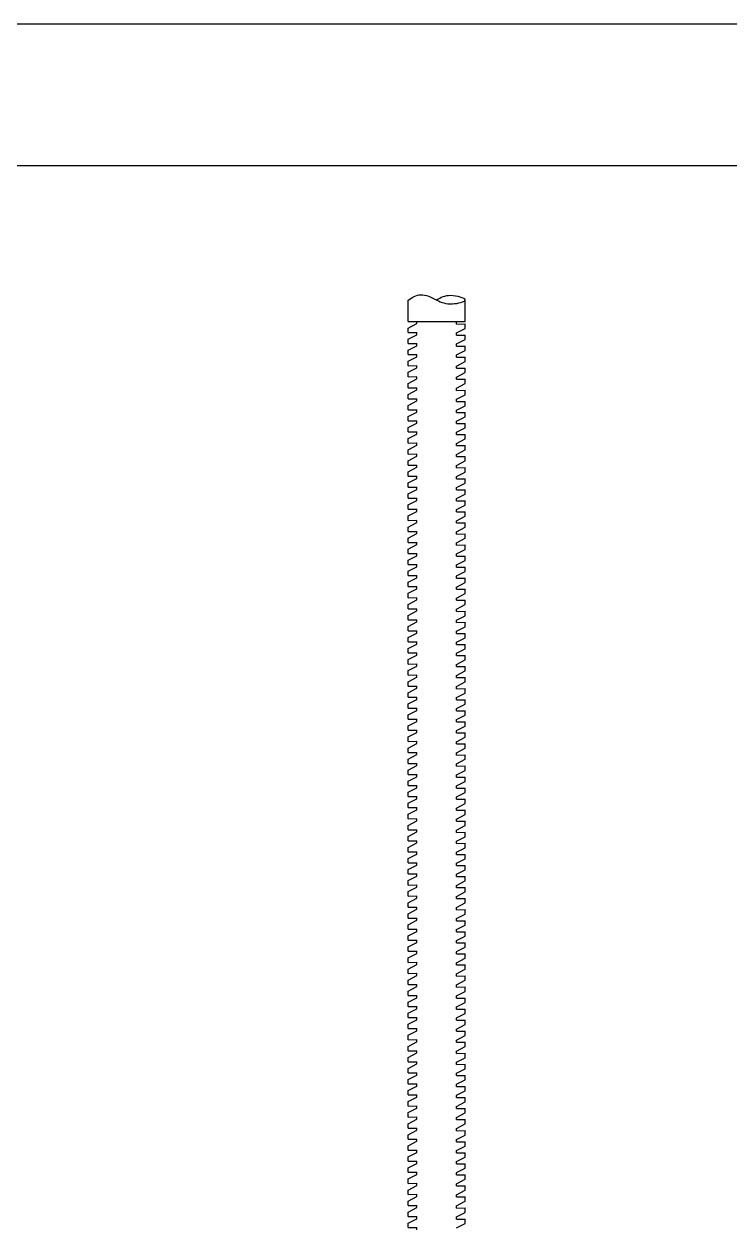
# Model space of a CAD drawing. Header units: metres. Extents: x -50 to 791, y -689 to 584.
# Drawn here: x 298.2 to 348, y 499 to 584 of the extents above; entities that cross this region are included whole.
import ezdxf

# ---------------------------------------------------------------- set-up
doc = ezdxf.new("R2010")
doc.units = ezdxf.units.M
doc.header["$MEASUREMENT"] = 0

msp = doc.modelspace()

# ---------------------------------------------------------------- linework, layer by layer
at = {"color": 3}
for p, q in [((325.274012, 563.0073), (325.274012, 564.52165)), ((329.274012, 564.079096), (329.274012, 564.52165)), ((329.274012, 563.0073), (329.274012, 564.389679)), ((325.274012, 563.7873), (325.274012, 564.097882))]:
    msp.add_line(p, q, dxfattribs=at)
at = {"color": 1}
for p, q in [((325.274012, 563.0073), (329.274012, 563.0073)), ((325.274012, 562.537882), (325.874012, 562.853943)), ((325.874012, 562.853943), (325.874012, 563.009235)), ((328.674012, 562.824201), (328.674012, 562.979493)), ((328.674012, 562.824201), (329.274012, 562.829679)), ((329.274012, 562.519096), (329.274012, 562.829679)), ((325.274012, 562.2273), (325.274012, 562.537882)), ((325.274012, 562.2273), (325.874012, 562.232778)), ((325.274012, 561.757882), (325.874012, 562.073943)), ((325.274012, 561.4473), (325.274012, 561.757882)), ((325.874012, 562.073943), (325.874012, 562.229235)), ((328.674012, 562.203035), (329.274012, 562.519096)), ((328.674012, 562.044201), (328.674012, 562.199493)), ((328.674012, 562.044201), (329.274012, 562.049679)), ((328.674012, 561.423035), (329.274012, 561.739096)), ((329.274012, 561.739096), (329.274012, 562.049679)), ((325.274012, 561.4473), (325.874012, 561.452778)), ((325.274012, 560.977882), (325.874012, 561.293943)), ((325.274012, 560.6673), (325.274012, 560.977882)), ((325.874012, 561.293943), (325.874012, 561.449235)), ((328.674012, 561.264201), (328.674012, 561.419493)), ((328.674012, 561.264201), (329.274012, 561.269679)), ((328.674012, 560.643035), (329.274012, 560.959096)), ((329.274012, 560.959096), (329.274012, 561.269679)), ((325.274012, 560.6673), (325.874012, 560.672778)), ((325.274012, 560.197882), (325.874012, 560.513943)), ((325.274012, 559.8873), (325.274012, 560.197882)), ((325.874012, 560.513943), (325.874012, 560.669235)), ((328.674012, 560.484201), (328.674012, 560.639493)), ((328.674012, 560.484201), (329.274012, 560.489679)), ((328.674012, 559.863035), (329.274012, 560.179096)), ((329.274012, 560.179096), (329.274012, 560.489679)), ((325.274012, 559.8873), (325.874012, 559.892778)), ((325.274012, 559.417882), (325.874012, 559.733943)), ((325.274012, 559.1073), (325.274012, 559.417882)), ((325.874012, 559.733943), (325.874012, 559.889235)), ((328.674012, 559.704201), (328.674012, 559.859493)), ((328.674012, 559.704201), (329.274012, 559.709679)), ((328.674012, 559.083035), (329.274012, 559.399096)), ((329.274012, 559.399096), (329.274012, 559.709679)), ((325.274012, 559.1073), (325.874012, 559.112778)), ((325.274012, 558.637882), (325.874012, 558.953943)), ((325.274012, 558.3273), (325.274012, 558.637882)), ((325.274012, 558.3273), (325.874012, 558.332778)), ((325.874012, 558.953943), (325.874012, 559.109235)), ((325.874012, 558.173943), (325.874012, 558.329235)), ((328.674012, 558.924201), (328.674012, 559.079493)), ((328.674012, 558.924201), (329.274012, 558.929679)), ((328.674012, 558.303035), (329.274012, 558.619096)), ((329.274012, 558.619096), (329.274012, 558.929679)), ((325.274012, 557.857882), (325.874012, 558.173943)), ((325.274012, 557.5473), (325.274012, 557.857882)), ((325.274012, 557.5473), (325.874012, 557.552778)), ((325.874012, 557.393943), (325.874012, 557.549235)), ((328.674012, 558.144201), (328.674012, 558.299493)), ((328.674012, 558.144201), (329.274012, 558.149679)), ((328.674012, 557.523035), (329.274012, 557.839096)), ((328.674012, 557.364201), (328.674012, 557.519493)), ((329.274012, 557.839096), (329.274012, 558.149679)), ((325.274012, 557.077882), (325.874012, 557.393943)), ((325.274012, 556.7673), (325.274012, 557.077882)), ((325.274012, 556.7673), (325.874012, 556.772778)), ((325.274012, 556.297882), (325.874012, 556.613943)), ((325.874012, 556.613943), (325.874012, 556.769235)), ((328.674012, 557.364201), (329.274012, 557.369679)), ((328.674012, 556.743035), (329.274012, 557.059096)), ((328.674012, 556.584201), (328.674012, 556.739493)), ((329.274012, 557.059096), (329.274012, 557.369679)), ((325.274012, 555.9873), (325.274012, 556.297882)), ((325.274012, 555.9873), (325.874012, 555.992778)), ((325.274012, 555.517882), (325.874012, 555.833943)), ((325.874012, 555.833943), (325.874012, 555.989235)), ((328.674012, 556.584201), (329.274012, 556.589679)), ((328.674012, 555.963035), (329.274012, 556.279096)), ((328.674012, 555.804201), (328.674012, 555.959493)), ((328.674012, 555.804201), (329.274012, 555.809679)), ((329.274012, 556.279096), (329.274012, 556.589679)), ((329.274012, 555.499096), (329.274012, 555.809679)), ((325.274012, 555.2073), (325.274012, 555.517882)), ((325.274012, 555.2073), (325.874012, 555.212778)), ((325.274012, 554.737882), (325.874012, 555.053943)), ((325.874012, 555.053943), (325.874012, 555.209235)), ((328.674012, 555.183035), (329.274012, 555.499096)), ((328.674012, 555.024201), (328.674012, 555.179493)), ((328.674012, 555.024201), (329.274012, 555.029679)), ((329.274012, 554.719096), (329.274012, 555.029679)), ((325.274012, 554.4273), (325.274012, 554.737882)), ((325.274012, 554.4273), (325.874012, 554.432778)), ((325.274012, 553.957882), (325.874012, 554.273943)), ((325.874012, 554.273943), (325.874012, 554.429235)), ((328.674012, 554.403035), (329.274012, 554.719096)), ((328.674012, 554.244201), (328.674012, 554.399493)), ((328.674012, 554.244201), (329.274012, 554.249679)), ((329.274012, 553.939096), (329.274012, 554.249679)), ((325.274012, 553.6473), (325.274012, 553.957882)), ((325.274012, 553.6473), (325.874012, 553.652778)), ((325.274012, 553.177882), (325.874012, 553.493943)), ((325.874012, 553.493943), (325.874012, 553.649235)), ((328.674012, 553.623035), (329.274012, 553.939096)), ((328.674012, 553.464201), (328.674012, 553.619493)), ((328.674012, 553.464201), (329.274012, 553.469679)), ((329.274012, 553.159096), (329.274012, 553.469679)), ((325.274012, 552.8673), (325.274012, 553.177882)), ((325.274012, 552.8673), (325.874012, 552.872778)), ((325.274012, 552.397882), (325.874012, 552.713943)), ((325.274012, 552.0873), (325.274012, 552.397882)), ((325.874012, 552.713943), (325.874012, 552.869235)), ((328.674012, 552.843035), (329.274012, 553.159096)), ((328.674012, 552.684201), (328.674012, 552.839493)), ((328.674012, 552.684201), (329.274012, 552.689679)), ((328.674012, 552.063035), (329.274012, 552.379096)), ((329.274012, 552.379096), (329.274012, 552.689679)), ((325.274012, 552.0873), (325.874012, 552.092778)), ((325.274012, 551.617882), (325.874012, 551.933943)), ((325.274012, 551.3073), (325.274012, 551.617882)), ((325.874012, 551.933943), (325.874012, 552.089235)), ((328.674012, 551.904201), (328.674012, 552.059493)), ((328.674012, 551.904201), (329.274012, 551.909679)), ((328.674012, 551.283035), (329.274012, 551.599096)), ((329.274012, 551.599096), (329.274012, 551.909679)), ((325.274012, 551.3073), (325.874012, 551.312778)), ((325.274012, 550.837882), (325.874012, 551.153943)), ((325.274012, 550.5273), (325.274012, 550.837882)), ((325.874012, 551.153943), (325.874012, 551.309235)), ((328.674012, 551.124201), (328.674012, 551.279493)), ((328.674012, 551.124201), (329.274012, 551.129679)), ((328.674012, 550.503035), (329.274012, 550.819096)), ((329.274012, 550.819096), (329.274012, 551.129679)), ((325.274012, 550.5273), (325.874012, 550.532778)), ((325.274012, 550.057882), (325.874012, 550.373943)), ((325.274012, 549.7473), (325.274012, 550.057882)), ((325.874012, 550.373943), (325.874012, 550.529235)), ((328.674012, 550.344201), (328.674012, 550.499493)), ((328.674012, 550.344201), (329.274012, 550.349679)), ((328.674012, 549.723035), (329.274012, 550.039096)), ((329.274012, 550.039096), (329.274012, 550.349679)), ((325.274012, 549.7473), (325.874012, 549.752778)), ((325.274012, 549.277882), (325.874012, 549.593943)), ((325.274012, 548.9673), (325.274012, 549.277882)), ((325.274012, 548.9673), (325.874012, 548.972778)), ((325.874012, 549.593943), (325.874012, 549.749235)), ((325.874012, 548.813943), (325.874012, 548.969235)), ((328.674012, 549.564201), (328.674012, 549.719493)), ((328.674012, 549.564201), (329.274012, 549.569679)), ((328.674012, 548.943035), (329.274012, 549.259096)), ((329.274012, 549.259096), (329.274012, 549.569679)), ((325.274012, 548.497882), (325.874012, 548.813943)), ((325.274012, 548.1873), (325.274012, 548.497882)), ((325.274012, 548.1873), (325.874012, 548.192778)), ((325.874012, 548.033943), (325.874012, 548.189235)), ((328.674012, 548.784201), (328.674012, 548.939493)), ((328.674012, 548.784201), (329.274012, 548.789679)), ((328.674012, 548.163035), (329.274012, 548.479096)), ((328.674012, 548.004201), (328.674012, 548.159493)), ((329.274012, 548.479096), (329.274012, 548.789679)), ((325.274012, 547.717882), (325.874012, 548.033943)), ((325.274012, 547.4073), (325.274012, 547.717882)), ((325.274012, 547.4073), (325.874012, 547.412778)), ((325.874012, 547.253943), (325.874012, 547.409235)), ((328.674012, 548.004201), (329.274012, 548.009679)), ((328.674012, 547.383035), (329.274012, 547.699096)), ((328.674012, 547.224201), (328.674012, 547.379493)), ((329.274012, 547.699096), (329.274012, 548.009679)), ((325.274012, 546.937882), (325.874012, 547.253943)), ((325.274012, 546.6273), (325.274012, 546.937882)), ((325.274012, 546.6273), (325.874012, 546.632778)), ((325.274012, 546.157882), (325.874012, 546.473943)), ((325.874012, 546.473943), (325.874012, 546.629235)), ((328.674012, 547.224201), (329.274012, 547.229679)), ((328.674012, 546.603035), (329.274012, 546.919096)), ((328.674012, 546.444201), (328.674012, 546.599493)), ((328.674012, 546.444201), (329.274012, 546.449679)), ((329.274012, 546.919096), (329.274012, 547.229679)), ((329.274012, 546.139096), (329.274012, 546.449679)), ((325.274012, 545.8473), (325.274012, 546.157882)), ((325.274012, 545.8473), (325.874012, 545.852778)), ((325.274012, 545.377882), (325.874012, 545.693943)), ((325.874012, 545.693943), (325.874012, 545.849235)), ((328.674012, 545.823035), (329.274012, 546.139096)), ((328.674012, 545.664201), (328.674012, 545.819493)), ((328.674012, 545.664201), (329.274012, 545.669679)), ((329.274012, 545.359096), (329.274012, 545.669679)), ((325.274012, 545.0673), (325.274012, 545.377882)), ((325.274012, 545.0673), (325.874012, 545.072778)), ((325.274012, 544.597882), (325.874012, 544.913943)), ((325.874012, 544.913943), (325.874012, 545.069235)), ((328.674012, 545.043035), (329.274012, 545.359096)), ((328.674012, 544.884201), (328.674012, 545.039493)), ((328.674012, 544.884201), (329.274012, 544.889679)), ((329.274012, 544.579096), (329.274012, 544.889679)), ((325.274012, 544.2873), (325.274012, 544.597882)), ((325.274012, 544.2873), (325.874012, 544.292778)), ((325.274012, 543.817882), (325.874012, 544.133943)), ((325.874012, 544.133943), (325.874012, 544.289235)), ((328.674012, 544.263035), (329.274012, 544.579096)), ((328.674012, 544.104201), (328.674012, 544.259493)), ((328.674012, 544.104201), (329.274012, 544.109679)), ((329.274012, 543.799096), (329.274012, 544.109679)), ((325.274012, 543.5073), (325.274012, 543.817882)), ((325.274012, 543.5073), (325.874012, 543.512778)), ((325.274012, 543.037882), (325.874012, 543.353943)), ((325.274012, 542.7273), (325.274012, 543.037882)), ((325.874012, 543.353943), (325.874012, 543.509235)), ((328.674012, 543.483035), (329.274012, 543.799096)), ((328.674012, 543.324201), (328.674012, 543.479493)), ((328.674012, 543.324201), (329.274012, 543.329679)), ((328.674012, 542.703035), (329.274012, 543.019096)), ((329.274012, 543.019096), (329.274012, 543.329679)), ((325.274012, 542.7273), (325.874012, 542.732778)), ((325.274012, 542.257882), (325.874012, 542.573943)), ((325.274012, 541.9473), (325.274012, 542.257882)), ((325.874012, 542.573943), (325.874012, 542.729235)), ((328.674012, 542.544201), (328.674012, 542.699493)), ((328.674012, 542.544201), (329.274012, 542.549679)), ((328.674012, 541.923035), (329.274012, 542.239096)), ((329.274012, 542.239096), (329.274012, 542.549679)), ((325.274012, 541.9473), (325.874012, 541.952778)), ((325.274012, 541.477882), (325.874012, 541.793943)), ((325.274012, 541.1673), (325.274012, 541.477882)), ((325.874012, 541.793943), (325.874012, 541.949235)), ((328.674012, 541.764201), (328.674012, 541.919493)), ((328.674012, 541.764201), (329.274012, 541.769679)), ((328.674012, 541.143035), (329.274012, 541.459096)), ((329.274012, 541.459096), (329.274012, 541.769679)), ((325.274012, 541.1673), (325.874012, 541.172778)), ((325.274012, 540.697882), (325.874012, 541.013943)), ((325.274012, 540.3873), (325.274012, 540.697882)), ((325.874012, 541.013943), (325.874012, 541.169235)), ((328.674012, 540.984201), (328.674012, 541.139493)), ((328.674012, 540.984201), (329.274012, 540.989679)), ((328.674012, 540.363035), (329.274012, 540.679096)), ((329.274012, 540.679096), (329.274012, 540.989679)), ((325.274012, 540.3873), (325.874012, 540.392778)), ((325.274012, 539.917882), (325.874012, 540.233943)), ((325.274012, 539.6073), (325.274012, 539.917882)), ((325.874012, 540.233943), (325.874012, 540.389235)), ((328.674012, 540.204201), (328.674012, 540.359493)), ((328.674012, 540.204201), (329.274012, 540.209679)), ((328.674012, 539.583035), (329.274012, 539.899096)), ((329.274012, 539.899096), (329.274012, 540.209679)), ((325.274012, 539.6073), (325.874012, 539.612778)), ((325.274012, 539.137882), (325.874012, 539.453943)), ((325.274012, 538.8273), (325.274012, 539.137882)), ((325.274012, 538.8273), (325.874012, 538.832778)), ((325.874012, 539.453943), (325.874012, 539.609235)), ((325.874012, 538.673943), (325.874012, 538.829235)), ((328.674012, 539.424201), (328.674012, 539.579493)), ((328.674012, 539.424201), (329.274012, 539.429679)), ((328.674012, 538.803035), (329.274012, 539.119096)), ((328.674012, 538.644201), (328.674012, 538.799493)), ((329.274012, 539.119096), (329.274012, 539.429679)), ((325.274012, 538.357882), (325.874012, 538.673943)), ((325.274012, 538.0473), (325.274012, 538.357882)), ((325.274012, 538.0473), (325.874012, 538.052778)), ((325.874012, 537.893943), (325.874012, 538.049235)), ((328.674012, 538.644201), (329.274012, 538.649679)), ((328.674012, 538.023035), (329.274012, 538.339096)), ((328.674012, 537.864201), (328.674012, 538.019493)), ((329.274012, 538.339096), (329.274012, 538.649679)), ((325.274012, 537.577882), (325.874012, 537.893943)), ((325.274012, 537.2673), (325.274012, 537.577882)), ((325.274012, 537.2673), (325.874012, 537.272778)), ((325.274012, 536.797882), (325.874012, 537.113943)), ((325.874012, 537.113943), (325.874012, 537.269235)), ((328.674012, 537.864201), (329.274012, 537.869679)), ((328.674012, 537.243035), (329.274012, 537.559096)), ((328.674012, 537.084201), (328.674012, 537.239493)), ((328.674012, 537.084201), (329.274012, 537.089679)), ((329.274012, 537.559096), (329.274012, 537.869679)), ((329.274012, 536.779096), (329.274012, 537.089679)), ((325.274012, 536.4873), (325.274012, 536.797882)), ((325.274012, 536.4873), (325.874012, 536.492778)), ((325.274012, 536.017882), (325.874012, 536.333943)), ((325.874012, 536.333943), (325.874012, 536.489235)), ((328.674012, 536.463035), (329.274012, 536.779096)), ((328.674012, 536.304201), (328.674012, 536.459493)), ((328.674012, 536.304201), (329.274012, 536.309679)), ((329.274012, 535.999096), (329.274012, 536.309679)), ((325.274012, 535.7073), (325.274012, 536.017882)), ((325.274012, 535.7073), (325.874012, 535.712778)), ((325.274012, 535.237882), (325.874012, 535.553943)), ((325.874012, 535.553943), (325.874012, 535.709235)), ((328.674012, 535.683035), (329.274012, 535.999096)), ((328.674012, 535.524201), (328.674012, 535.679493)), ((328.674012, 535.524201), (329.274012, 535.529679)), ((329.274012, 535.219096), (329.274012, 535.529679)), ((325.274012, 534.9273), (325.274012, 535.237882)), ((325.274012, 534.9273), (325.874012, 534.932778)), ((325.274012, 534.457882), (325.874012, 534.773943)), ((325.874012, 534.773943), (325.874012, 534.929235)), ((328.674012, 534.903035), (329.274012, 535.219096)), ((328.674012, 534.744201), (328.674012, 534.899493)), ((328.674012, 534.744201), (329.274012, 534.749679)), ((329.274012, 534.439096), (329.274012, 534.749679)), ((325.274012, 534.1473), (325.274012, 534.457882)), ((325.274012, 534.1473), (325.874012, 534.152778)), ((325.274012, 533.677882), (325.874012, 533.993943)), ((325.274012, 533.3673), (325.274012, 533.677882)), ((325.874012, 533.993943), (325.874012, 534.149235)), ((328.674012, 534.123035), (329.274012, 534.439096)), ((328.674012, 533.964201), (328.674012, 534.119493)), ((328.674012, 533.964201), (329.274012, 533.969679)), ((329.274012, 533.659096), (329.274012, 533.969679)), ((325.274012, 533.3673), (325.874012, 533.372778)), ((325.274012, 532.897882), (325.874012, 533.213943)), ((325.274012, 532.5873), (325.274012, 532.897882)), ((325.874012, 533.213943), (325.874012, 533.369235)), ((328.674012, 533.343035), (329.274012, 533.659096)), ((328.674012, 533.184201), (328.674012, 533.339493)), ((328.674012, 533.184201), (329.274012, 533.189679)), ((328.674012, 532.563035), (329.274012, 532.879096)), ((329.274012, 532.879096), (329.274012, 533.189679)), ((325.274012, 532.5873), (325.874012, 532.592778)), ((325.274012, 532.117882), (325.874012, 532.433943)), ((325.274012, 531.8073), (325.274012, 532.117882)), ((325.874012, 532.433943), (325.874012, 532.589235)), ((328.674012, 532.404201), (328.674012, 532.559493)), ((328.674012, 532.404201), (329.274012, 532.409679)), ((328.674012, 531.783035), (329.274012, 532.099096)), ((329.274012, 532.099096), (329.274012, 532.409679)), ((325.274012, 531.8073), (325.874012, 531.812778)), ((325.274012, 531.337882), (325.874012, 531.653943)), ((325.274012, 531.0273), (325.274012, 531.337882)), ((325.874012, 531.653943), (325.874012, 531.809235)), ((328.674012, 531.624201), (328.674012, 531.779493)), ((328.674012, 531.624201), (329.274012, 531.629679)), ((328.674012, 531.003035), (329.274012, 531.319096)), ((329.274012, 531.319096), (329.274012, 531.629679)), ((325.274012, 531.0273), (325.874012, 531.032778)), ((325.274012, 530.557882), (325.874012, 530.873943)), ((325.274012, 530.2473), (325.274012, 530.557882)), ((325.874012, 530.873943), (325.874012, 531.029235)), ((328.674012, 530.844201), (328.674012, 530.999493)), ((328.674012, 530.844201), (329.274012, 530.849679)), ((328.674012, 530.223035), (329.274012, 530.539096)), ((329.274012, 530.539096), (329.274012, 530.849679)), ((325.274012, 530.2473), (325.874012, 530.252778)), ((325.274012, 529.777882), (325.874012, 530.093943)), ((325.274012, 529.4673), (325.274012, 529.777882)), ((325.274012, 529.4673), (325.874012, 529.472778)), ((325.874012, 530.093943), (325.874012, 530.249235)), ((325.874012, 529.313943), (325.874012, 529.469235)), ((328.674012, 530.064201), (328.674012, 530.219493)), ((328.674012, 530.064201), (329.274012, 530.069679)), ((328.674012, 529.443035), (329.274012, 529.759096)), ((328.674012, 529.284201), (328.674012, 529.439493)), ((329.274012, 529.759096), (329.274012, 530.069679)), ((325.274012, 528.997882), (325.874012, 529.313943)), ((325.274012, 528.6873), (325.274012, 528.997882)), ((325.274012, 528.6873), (325.874012, 528.692778)), ((325.874012, 528.533943), (325.874012, 528.689235)), ((328.674012, 529.284201), (329.274012, 529.289679)), ((328.674012, 528.663035), (329.274012, 528.979096)), ((328.674012, 528.504201), (328.674012, 528.659493)), ((329.274012, 528.979096), (329.274012, 529.289679)), ((325.274012, 528.217882), (325.874012, 528.533943)), ((325.274012, 527.9073), (325.274012, 528.217882)), ((325.274012, 527.9073), (325.874012, 527.912778)), ((325.274012, 527.437882), (325.874012, 527.753943)), ((325.874012, 527.753943), (325.874012, 527.909235)), ((328.674012, 528.504201), (329.274012, 528.509679)), ((328.674012, 527.883035), (329.274012, 528.199096)), ((328.674012, 527.724201), (328.674012, 527.879493)), ((328.674012, 527.724201), (329.274012, 527.729679)), ((329.274012, 528.199096), (329.274012, 528.509679)), ((329.274012, 527.419096), (329.274012, 527.729679)), ((325.274012, 527.1273), (325.274012, 527.437882)), ((325.274012, 527.1273), (325.874012, 527.132778)), ((325.274012, 526.657882), (325.874012, 526.973943)), ((325.874012, 526.973943), (325.874012, 527.129235)), ((328.674012, 527.103035), (329.274012, 527.419096)), ((328.674012, 526.944201), (328.674012, 527.099493)), ((328.674012, 526.944201), (329.274012, 526.949679)), ((329.274012, 526.639096), (329.274012, 526.949679)), ((325.274012, 526.3473), (325.274012, 526.657882)), ((325.274012, 526.3473), (325.874012, 526.352778)), ((325.274012, 525.877882), (325.874012, 526.193943)), ((325.874012, 526.193943), (325.874012, 526.349235)), ((328.674012, 526.323035), (329.274012, 526.639096)), ((328.674012, 526.164201), (328.674012, 526.319493)), ((328.674012, 526.164201), (329.274012, 526.169679)), ((329.274012, 525.859096), (329.274012, 526.169679)), ((325.274012, 525.5673), (325.274012, 525.877882)), ((325.274012, 525.5673), (325.874012, 525.572778)), ((325.274012, 525.097882), (325.874012, 525.413943)), ((325.874012, 525.413943), (325.874012, 525.569235)), ((328.674012, 525.543035), (329.274012, 525.859096)), ((328.674012, 525.384201), (328.674012, 525.539493)), ((328.674012, 525.384201), (329.274012, 525.389679)), ((329.274012, 525.079096), (329.274012, 525.389679)), ((325.274012, 524.7873), (325.274012, 525.097882)), ((325.274012, 524.7873), (325.874012, 524.792778)), ((325.274012, 524.317882), (325.874012, 524.633943)), ((325.874012, 524.633943), (325.874012, 524.789235)), ((328.674012, 524.763035), (329.274012, 525.079096)), ((328.674012, 524.604201), (328.674012, 524.759493)), ((328.674012, 524.604201), (329.274012, 524.609679)), ((329.274012, 524.299096), (329.274012, 524.609679)), ((325.274012, 524.0073), (325.274012, 524.317882)), ((325.274012, 524.0073), (325.874012, 524.012778)), ((325.274012, 523.537882), (325.874012, 523.853943)), ((325.274012, 523.2273), (325.274012, 523.537882)), ((325.874012, 523.853943), (325.874012, 524.009235)), ((328.674012, 523.983035), (329.274012, 524.299096)), ((328.674012, 523.824201), (328.674012, 523.979493)), ((328.674012, 523.824201), (329.274012, 523.829679)), ((328.674012, 523.203035), (329.274012, 523.519096)), ((329.274012, 523.519096), (329.274012, 523.829679)), ((325.274012, 523.2273), (325.874012, 523.232778)), ((325.274012, 522.757882), (325.874012, 523.073943)), ((325.274012, 522.4473), (325.274012, 522.757882)), ((325.874012, 523.073943), (325.874012, 523.229235)), ((328.674012, 523.044201), (328.674012, 523.199493)), ((328.674012, 523.044201), (329.274012, 523.049679)), ((328.674012, 522.423035), (329.274012, 522.739096)), ((329.274012, 522.739096), (329.274012, 523.049679)), ((325.274012, 522.4473), (325.874012, 522.452778)), ((325.274012, 521.977882), (325.874012, 522.293943)), ((325.274012, 521.6673), (325.274012, 521.977882)), ((325.874012, 522.293943), (325.874012, 522.449235)), ((328.674012, 522.264201), (328.674012, 522.419493)), ((328.674012, 522.264201), (329.274012, 522.269679)), ((328.674012, 521.643035), (329.274012, 521.959096)), ((329.274012, 521.959096), (329.274012, 522.269679)), ((325.274012, 521.6673), (325.874012, 521.672778)), ((325.274012, 521.197882), (325.874012, 521.513943)), ((325.274012, 520.8873), (325.274012, 521.197882)), ((325.874012, 521.513943), (325.874012, 521.669235)), ((328.674012, 521.484201), (328.674012, 521.639493)), ((328.674012, 521.484201), (329.274012, 521.489679)), ((328.674012, 520.863035), (329.274012, 521.179096)), ((329.274012, 521.179096), (329.274012, 521.489679)), ((325.274012, 520.8873), (325.874012, 520.892778)), ((325.274012, 520.417882), (325.874012, 520.733943)), ((325.274012, 520.1073), (325.274012, 520.417882)), ((325.274012, 520.1073), (325.874012, 520.112778)), ((325.874012, 520.733943), (325.874012, 520.889235)), ((325.874012, 519.953943), (325.874012, 520.109235)), ((328.674012, 520.704201), (328.674012, 520.859493)), ((328.674012, 520.704201), (329.274012, 520.709679)), ((328.674012, 520.083035), (329.274012, 520.399096)), ((328.674012, 519.924201), (328.674012, 520.079493)), ((329.274012, 520.399096), (329.274012, 520.709679)), ((325.274012, 519.637882), (325.874012, 519.953943)), ((325.274012, 519.3273), (325.274012, 519.637882)), ((325.274012, 519.3273), (325.874012, 519.332778)), ((325.874012, 519.173943), (325.874012, 519.329235)), ((328.674012, 519.924201), (329.274012, 519.929679)), ((328.674012, 519.303035), (329.274012, 519.619096)), ((328.674012, 519.144201), (328.674012, 519.299493)), ((329.274012, 519.619096), (329.274012, 519.929679)), ((325.274012, 518.857882), (325.874012, 519.173943)), ((325.274012, 518.5473), (325.274012, 518.857882)), ((325.274012, 518.5473), (325.874012, 518.552778)), ((325.274012, 518.077882), (325.874012, 518.393943)), ((325.874012, 518.393943), (325.874012, 518.549235)), ((328.674012, 519.144201), (329.274012, 519.149679)), ((328.674012, 518.523035), (329.274012, 518.839096)), ((328.674012, 518.364201), (328.674012, 518.519493)), ((329.274012, 518.839096), (329.274012, 519.149679)), ((325.274012, 517.7673), (325.274012, 518.077882)), ((325.274012, 517.7673), (325.874012, 517.772778)), ((325.274012, 517.297882), (325.874012, 517.613943)), ((325.874012, 517.613943), (325.874012, 517.769235)), ((328.674012, 518.364201), (329.274012, 518.369679)), ((328.674012, 517.743035), (329.274012, 518.059096)), ((328.674012, 517.584201), (328.674012, 517.739493)), ((328.674012, 517.584201), (329.274012, 517.589679)), ((329.274012, 518.059096), (329.274012, 518.369679)), ((329.274012, 517.279096), (329.274012, 517.589679)), ((325.274012, 516.9873), (325.274012, 517.297882)), ((325.274012, 516.9873), (325.874012, 516.992778)), ((325.274012, 516.517882), (325.874012, 516.833943)), ((325.874012, 516.833943), (325.874012, 516.989235)), ((328.674012, 516.963035), (329.274012, 517.279096)), ((328.674012, 516.804201), (328.674012, 516.959493)), ((328.674012, 516.804201), (329.274012, 516.809679)), ((329.274012, 516.499096), (329.274012, 516.809679)), ((325.274012, 516.2073), (325.274012, 516.517882)), ((325.274012, 516.2073), (325.874012, 516.212778)), ((325.274012, 515.737882), (325.874012, 516.053943)), ((325.874012, 516.053943), (325.874012, 516.209235)), ((328.674012, 516.183035), (329.274012, 516.499096)), ((328.674012, 516.024201), (328.674012, 516.179493)), ((328.674012, 516.024201), (329.274012, 516.029679)), ((329.274012, 515.719096), (329.274012, 516.029679)), ((325.274012, 515.4273), (325.274012, 515.737882)), ((325.274012, 515.4273), (325.874012, 515.432778)), ((325.274012, 514.957882), (325.874012, 515.273943)), ((325.874012, 515.273943), (325.874012, 515.429235)), ((328.674012, 515.403035), (329.274012, 515.719096)), ((328.674012, 515.244201), (328.674012, 515.399493)), ((328.674012, 515.244201), (329.274012, 515.249679)), ((329.274012, 514.939096), (329.274012, 515.249679)), ((325.274012, 514.6473), (325.274012, 514.957882)), ((325.274012, 514.6473), (325.874012, 514.652778)), ((325.274012, 514.177882), (325.874012, 514.493943)), ((325.274012, 513.8673), (325.274012, 514.177882)), ((325.874012, 514.493943), (325.874012, 514.649235)), ((328.674012, 514.623035), (329.274012, 514.939096)), ((328.674012, 514.464201), (328.674012, 514.619493)), ((328.674012, 514.464201), (329.274012, 514.469679)), ((328.674012, 513.843035), (329.274012, 514.159096)), ((329.274012, 514.159096), (329.274012, 514.469679)), ((325.274012, 513.8673), (325.874012, 513.872778)), ((325.274012, 513.397882), (325.874012, 513.713943)), ((325.274012, 513.0873), (325.274012, 513.397882)), ((325.874012, 513.713943), (325.874012, 513.869235)), ((328.674012, 513.684201), (328.674012, 513.839493)), ((328.674012, 513.684201), (329.274012, 513.689679)), ((328.674012, 513.063035), (329.274012, 513.379096)), ((329.274012, 513.379096), (329.274012, 513.689679)), ((325.274012, 513.0873), (325.874012, 513.092778)), ((325.274012, 512.617882), (325.874012, 512.933943)), ((325.274012, 512.3073), (325.274012, 512.617882)), ((325.874012, 512.933943), (325.874012, 513.089235)), ((328.674012, 512.904201), (328.674012, 513.059493)), ((328.674012, 512.904201), (329.274012, 512.909679)), ((328.674012, 512.283035), (329.274012, 512.599096)), ((329.274012, 512.599096), (329.274012, 512.909679)), ((325.274012, 512.3073), (325.874012, 512.312778)), ((325.274012, 511.837882), (325.874012, 512.153943)), ((325.274012, 511.5273), (325.274012, 511.837882)), ((325.874012, 512.153943), (325.874012, 512.309235)), ((328.674012, 512.124201), (328.674012, 512.279493)), ((328.674012, 512.124201), (329.274012, 512.129679)), ((328.674012, 511.503035), (329.274012, 511.819096)), ((329.274012, 511.819096), (329.274012, 512.129679)), ((325.274012, 511.5273), (325.874012, 511.532778)), ((325.274012, 511.057882), (325.874012, 511.373943)), ((325.274012, 510.7473), (325.274012, 511.057882)), ((325.274012, 510.7473), (325.874012, 510.752778)), ((325.874012, 511.373943), (325.874012, 511.529235)), ((325.874012, 510.593943), (325.874012, 510.749235)), ((328.674012, 511.344201), (328.674012, 511.499493)), ((328.674012, 511.344201), (329.274012, 511.349679)), ((328.674012, 510.723035), (329.274012, 511.039096)), ((329.274012, 511.039096), (329.274012, 511.349679)), ((325.274012, 510.277882), (325.874012, 510.593943)), ((325.274012, 509.9673), (325.274012, 510.277882)), ((325.274012, 509.9673), (325.874012, 509.972778)), ((325.874012, 509.813943), (325.874012, 509.969235)), ((328.674012, 510.564201), (328.674012, 510.719493)), ((328.674012, 510.564201), (329.274012, 510.569679)), ((328.674012, 509.943035), (329.274012, 510.259096)), ((328.674012, 509.784201), (328.674012, 509.939493)), ((329.274012, 510.259096), (329.274012, 510.569679)), ((325.274012, 509.497882), (325.874012, 509.813943)), ((325.274012, 509.1873), (325.274012, 509.497882)), ((325.274012, 509.1873), (325.874012, 509.192778)), ((325.274012, 508.717882), (325.874012, 509.033943)), ((325.874012, 509.033943), (325.874012, 509.189235)), ((328.674012, 509.784201), (329.274012, 509.789679)), ((328.674012, 509.163035), (329.274012, 509.479096)), ((328.674012, 509.004201), (328.674012, 509.159493)), ((329.274012, 509.479096), (329.274012, 509.789679)), ((325.274012, 508.4073), (325.274012, 508.717882)), ((325.274012, 508.4073), (325.874012, 508.412778)), ((325.274012, 507.937882), (325.874012, 508.253943)), ((325.874012, 508.253943), (325.874012, 508.409235)), ((328.674012, 509.004201), (329.274012, 509.009679)), ((328.674012, 508.383035), (329.274012, 508.699096)), ((328.674012, 508.224201), (328.674012, 508.379493)), ((328.674012, 508.224201), (329.274012, 508.229679)), ((329.274012, 508.699096), (329.274012, 509.009679)), ((329.274012, 507.919096), (329.274012, 508.229679)), ((325.274012, 507.6273), (325.274012, 507.937882)), ((325.274012, 507.6273), (325.874012, 507.632778)), ((325.274012, 507.157882), (325.874012, 507.473943)), ((325.874012, 507.473943), (325.874012, 507.629235)), ((328.674012, 507.603035), (329.274012, 507.919096)), ((328.674012, 507.444201), (328.674012, 507.599493)), ((328.674012, 507.444201), (329.274012, 507.449679)), ((329.274012, 507.139096), (329.274012, 507.449679)), ((325.274012, 506.8473), (325.274012, 507.157882)), ((325.274012, 506.8473), (325.874012, 506.852778)), ((325.274012, 506.377882), (325.874012, 506.693943)), ((325.874012, 506.693943), (325.874012, 506.849235)), ((328.674012, 506.823035), (329.274012, 507.139096)), ((328.674012, 506.664201), (328.674012, 506.819493)), ((328.674012, 506.664201), (329.274012, 506.669679)), ((329.274012, 506.359096), (329.274012, 506.669679)), ((325.274012, 506.0673), (325.274012, 506.377882)), ((325.274012, 506.0673), (325.874012, 506.072778)), ((325.274012, 505.597882), (325.874012, 505.913943)), ((325.874012, 505.913943), (325.874012, 506.069235)), ((328.674012, 506.043035), (329.274012, 506.359096)), ((328.674012, 505.884201), (328.674012, 506.039493)), ((328.674012, 505.884201), (329.274012, 505.889679)), ((329.274012, 505.579096), (329.274012, 505.889679)), ((325.274012, 505.2873), (325.274012, 505.597882)), ((325.274012, 505.2873), (325.874012, 505.292778)), ((325.274012, 504.817882), (325.874012, 505.133943)), ((325.274012, 504.5073), (325.274012, 504.817882)), ((325.874012, 505.133943), (325.874012, 505.289235)), ((328.674012, 505.263035), (329.274012, 505.579096)), ((328.674012, 505.104201), (328.674012, 505.259493)), ((328.674012, 505.104201), (329.274012, 505.109679)), ((328.674012, 504.483035), (329.274012, 504.799096)), ((329.274012, 504.799096), (329.274012, 505.109679)), ((325.274012, 504.5073), (325.874012, 504.512778)), ((325.274012, 504.037882), (325.874012, 504.353943)), ((325.274012, 503.7273), (325.274012, 504.037882)), ((325.874012, 504.353943), (325.874012, 504.509235)), ((328.674012, 504.324201), (328.674012, 504.479493)), ((328.674012, 504.324201), (329.274012, 504.329679)), ((328.674012, 503.703035), (329.274012, 504.019096)), ((329.274012, 504.019096), (329.274012, 504.329679)), ((325.274012, 503.7273), (325.874012, 503.732778)), ((325.274012, 503.257882), (325.874012, 503.573943)), ((325.274012, 502.9473), (325.274012, 503.257882)), ((325.874012, 503.573943), (325.874012, 503.729235)), ((328.674012, 503.544201), (328.674012, 503.699493)), ((328.674012, 503.544201), (329.274012, 503.549679)), ((328.674012, 502.923035), (329.274012, 503.239096)), ((329.274012, 503.239096), (329.274012, 503.549679)), ((325.274012, 502.9473), (325.874012, 502.952778)), ((325.274012, 502.477882), (325.874012, 502.793943)), ((325.274012, 502.1673), (325.274012, 502.477882)), ((325.874012, 502.793943), (325.874012, 502.949235)), ((328.674012, 502.764201), (328.674012, 502.919493)), ((328.674012, 502.764201), (329.274012, 502.769679)), ((328.674012, 502.143035), (329.274012, 502.459096)), ((329.274012, 502.459096), (329.274012, 502.769679)), ((325.274012, 502.1673), (325.874012, 502.172778)), ((325.274012, 501.697882), (325.874012, 502.013943)), ((325.274012, 501.3873), (325.274012, 501.697882)), ((325.274012, 501.3873), (325.874012, 501.392778)), ((325.874012, 502.013943), (325.874012, 502.169235)), ((325.874012, 501.233943), (325.874012, 501.389235)), ((328.674012, 501.984201), (328.674012, 502.139493)), ((328.674012, 501.984201), (329.274012, 501.989679)), ((328.674012, 501.363035), (329.274012, 501.679096)), ((329.274012, 501.679096), (329.274012, 501.989679)), ((325.274012, 500.917882), (325.874012, 501.233943)), ((325.274012, 500.6073), (325.274012, 500.917882)), ((325.274012, 500.6073), (325.874012, 500.612778)), ((325.874012, 500.453943), (325.874012, 500.609235)), ((328.674012, 501.204201), (328.674012, 501.359493)), ((328.674012, 501.204201), (329.274012, 501.209679)), ((328.674012, 500.583035), (329.274012, 500.899096)), ((328.674012, 500.424201), (328.674012, 500.579493)), ((329.274012, 500.899096), (329.274012, 501.209679)), ((325.274012, 500.137882), (325.874012, 500.453943)), ((325.274012, 499.8273), (325.274012, 500.137882)), ((325.274012, 499.8273), (325.874012, 499.832778)), ((325.874012, 499.673943), (325.874012, 499.829235)), ((328.674012, 500.424201), (329.274012, 500.429679)), ((328.674012, 499.803035), (329.274012, 500.119096)), ((328.674012, 499.644201), (328.674012, 499.799493)), ((329.274012, 500.119096), (329.274012, 500.429679)), ((325.274012, 499.357882), (325.874012, 499.673943)), ((325.274012, 499.0473), (325.274012, 499.357882)), ((325.274012, 499.0473), (325.874012, 499.052778)), ((325.874012, 498.893943), (325.874012, 499.049235)), ((328.674012, 499.644201), (329.274012, 499.649679)), ((328.674012, 499.023035), (329.274012, 499.339096)), ((329.274012, 499.339096), (329.274012, 499.649679))]:
    msp.add_line(p, q, dxfattribs=at)
at = {"color": 2}
msp.add_lwpolyline([(-50, -10), (791, -10), (791, 584), (-50, 584)], close=True, dxfattribs=at)
at = {"color": 6}
msp.add_lwpolyline([(0, 0), (781, 0), (781, 574), (0, 574)], close=True, dxfattribs=at)
at = {"color": 3}
msp.add_spline([(325.274012, 564.52165), (326.131723, 564.897155), (327.274012, 564.52165), (328.392688, 564.252035), (329.274012, 564.52165), (328.26349, 564.832643), (327.274012, 564.52165)], degree=3, dxfattribs=at)

doc.saveas('drawing.dxf')
